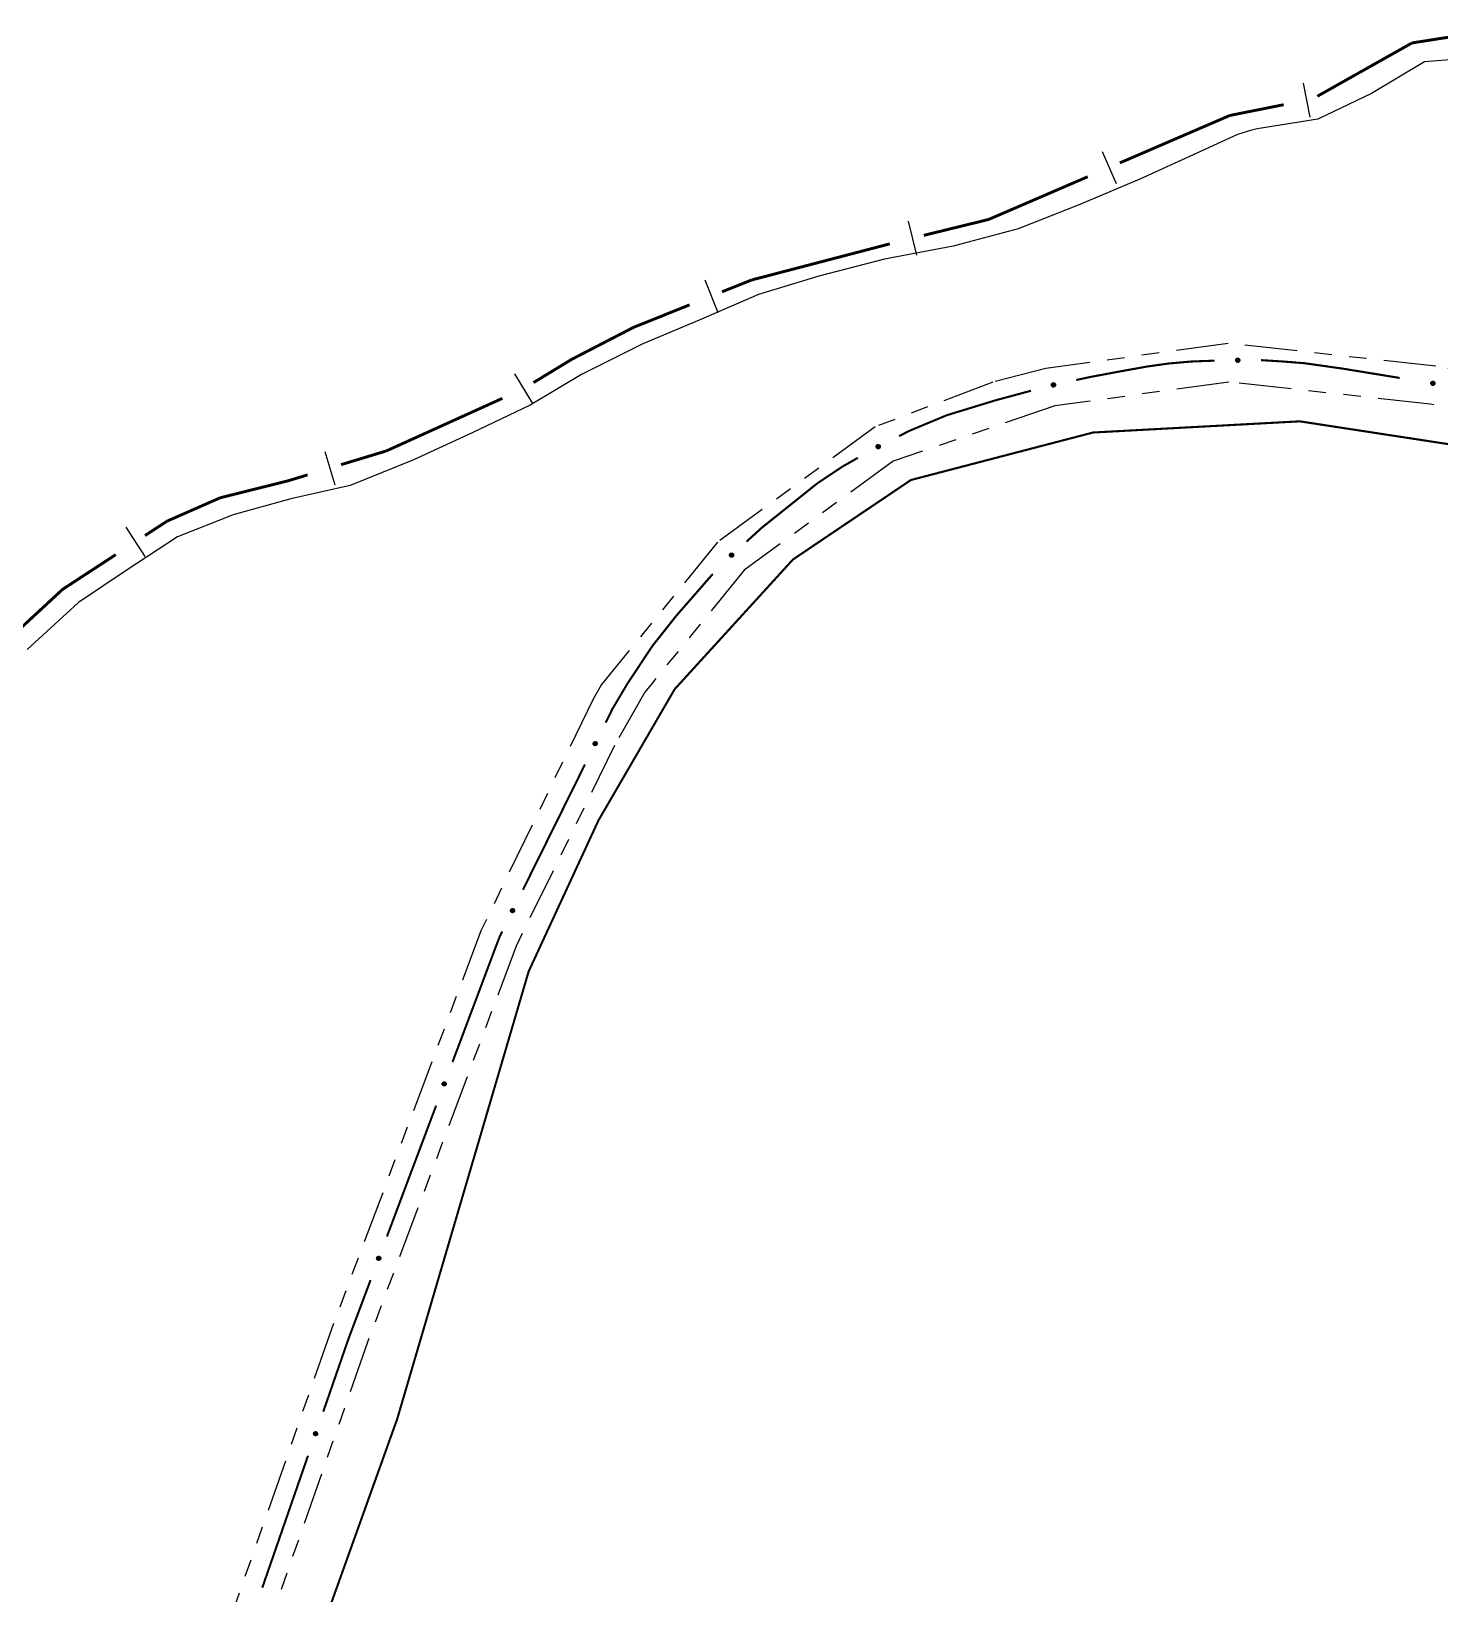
# Model space of a CAD drawing. Extents: x 209066 to 212010, y 4879784 to 4881672.
# Drawn here: x 209835 to 209955.9, y 4881284.8 to 4881419 of the extents above; entities that cross this region are included whole.
import ezdxf

# ---------------------------------------------------------------- set-up
doc = ezdxf.new("R2010")
doc.units = 0
doc.header["$LTSCALE"] = 1.5
doc.header["$MEASUREMENT"] = 0
doc.linetypes.add('TRACO_12', pattern=[2.5, 2, -0.5])
doc.linetypes.add('TRACO_25', pattern=[8, 3, -1, 1, -1, 1, -1])
for name, color, linetype in [('HD-CURSO-PERENE', 170, 'CONTINUOUS'), ('LM-LIM-SETORES-BAIRROS', 250, 'CONTINUOUS'), ('RU-QUADRA', 210, 'CONTINUOUS'), ('SV-EIXO-ROD-ESTR', 7, 'CONTINUOUS'), ('SV-EST-M-N-PAV', 20, 'CONTINUOUS')]:
    doc.layers.add(name, color=color, linetype=linetype)

msp = doc.modelspace()

# ---------------------------------------------------------------- linework, layer by layer
at = {"layer": 'HD-CURSO-PERENE', "linetype": 'Continuous'}
msp.add_polyline3d([(209959.725346, 4881416.779569, 2.388686), (209954.595999, 4881416.35975, 2.388686), (209950.056813, 4881413.660157, 2.388686), (209945.437586, 4881411.450514, 2.388686), (209940.22829, 4881410.610742, 2.388686), (209939.651155, 4881410.470664, 2.388686), (209938.5359, 4881410.1175, 2.388686), (209935.039119, 4881408.531101, 2.388686), (209930.159927, 4881406.281469, 2.388686), (209925.010759, 4881404.121835, 2.388686), (209919.711601, 4881402.032198, 2.388686), (209914.132415, 4881400.542505, 2.388686), (209908.24323, 4881399.412781, 2.388686), (209902.594048, 4881397.963085, 2.388686), (209897.424823, 4881396.383391, 2.388686), (209892.325652, 4881394.193759, 2.388686), (209887.486433, 4881392.164103, 2.388686), (209882.217327, 4881389.534522, 2.388686), (209877.828116, 4881386.904917, 2.388686), (209872.85895, 4881384.505304, 2.388686), (209867.749794, 4881382.175687, 2.388686), (209862.380655, 4881379.986062, 2.388686), (209857.281377, 4881378.846319, 2.388686), (209852.322104, 4881377.486595, 2.388686), (209847.552863, 4881375.596922, 2.388686), (209843.233665, 4881372.757338, 2.388686), (209839.054447, 4881369.947748, 2.388686), (209834.65538, 4881365.918292, 2.388686)], dxfattribs=at)
at = {"layer": 'LM-LIM-SETORES-BAIRROS', "const_width": 0.25}
for points in [[(209953.525651, 4881417.992123), (209945.398676, 4881413.414862)], [(209954.190221, 4881418.096212), (209953.525651, 4881417.992123)], [(209959.129997, 4881418.869912), (209954.190221, 4881418.096212)], [(209942.508073, 4881412.688634), (209938.58575, 4881411.904169)], [(209937.878631, 4881411.762746), (209928.440132, 4881407.692113)], [(209938.58575, 4881411.904169), (209937.878631, 4881411.762746)], [(209925.685405, 4881406.504056), (209917.421225, 4881402.939883)], [(209917.179439, 4881402.835606), (209911.60775, 4881401.469643)], [(209917.421225, 4881402.939883), (209917.179439, 4881402.835606)], [(209908.69747, 4881400.741757), (209897.087962, 4881397.705424)], [(209896.823599, 4881397.636283), (209894.293077, 4881396.620606)], [(209897.087962, 4881397.705424), (209896.823599, 4881397.636283)], [(209891.508965, 4881395.503146), (209886.868777, 4881393.640712)], [(209886.699818, 4881393.572897), (209881.532222, 4881390.900002)], [(209886.868777, 4881393.640712), (209886.699818, 4881393.572897)], [(209881.397076, 4881390.8301), (209878.110251, 4881388.829423)], [(209881.532222, 4881390.900002), (209881.397076, 4881390.8301)], [(209875.438631, 4881387.475907), (209866.330098, 4881383.348604)], [(209865.488853, 4881382.967414), (209861.589048, 4881381.780517)], [(209866.330098, 4881383.348604), (209865.488853, 4881382.967414)], [(209857.077608, 4881380.40747), (209851.951138, 4881379.125852)], [(209857.762353, 4881380.61587), (209857.077608, 4881380.40747)], [(209858.719026, 4881380.907032), (209857.762353, 4881380.61587)], [(209851.226307, 4881378.944645), (209847.333599, 4881377.231853)], [(209851.951138, 4881379.125852), (209851.226307, 4881378.944645)], [(209846.654978, 4881376.93326), (209844.763925, 4881375.698286)], [(209847.333599, 4881377.231853), (209846.654978, 4881376.93326)], [(209842.252113, 4881374.05792), (209838.065761, 4881371.323975)], [(209837.695174, 4881371.08196), (209832.883621, 4881366.626818)], [(209838.065761, 4881371.323975), (209837.695174, 4881371.08196)]]:
    msp.add_lwpolyline(points, dxfattribs=at)
at = {"layer": 'LM-LIM-SETORES-BAIRROS'}
for points in [[(209944.17506, 4881414.551737), (209944.763408, 4881411.609995)], [(209926.927861, 4881408.673457), (209928.115918, 4881405.918731)], [(209910.279347, 4881402.688391), (209910.993677, 4881399.774676)], [(209892.806309, 4881397.640176), (209893.92377, 4881394.856063)], [(209876.476132, 4881389.590774), (209878.035973, 4881387.028179)], [(209860.195632, 4881382.924366), (209861.069117, 4881380.054345)], [(209843.106471, 4881376.407403), (209844.746837, 4881373.895592)]]:
    msp.add_lwpolyline(points, dxfattribs=at)
at = {"layer": 'RU-QUADRA', "linetype": 'TRACO_12', "const_width": 0.18, "flags": 128}
msp.add_lwpolyline([(210034.315046, 4881332.586503), (210033.258405, 4881300.7899), (210030.119994, 4881288.831251), (210011.744404, 4881266.934061), (210002.536081, 4881259.122518), (209987.531307, 4881246.393771), (209977.351458, 4881237.75807), (209943.618688, 4881206.082325), (209915.564663, 4881180.105826), (209891.78971, 4881158.248776), (209864.888443, 4881202.144841), (209885.244269, 4881219.40247), (209910.158575, 4881246.278958), (209902.291266, 4881255.75018), (209882.923225, 4881232.381156), (209858.948246, 4881211.024058), (209843.507552, 4881235.881836), (209846.698234, 4881244.793803), (209861.760344, 4881286.864135), (209866.418322, 4881299.874444), (209877.693078, 4881338.270075), (209879.727231, 4881342.671596), (209883.691045, 4881351.248539), (209890.229123, 4881362.507172), (209890.603707, 4881362.917928), (209900.386784, 4881373.645721), (209910.504888, 4881380.464729), (209926.142615, 4881384.54388), (209943.88041, 4881385.503305), (209973.877313, 4881380.902993), (210015.373599, 4881368.943155), (210025.472611, 4881366.863106), (210037.511184, 4881366.82279), (210036.954704, 4881362.913693), (210034.453732, 4881345.345147)], close=True, dxfattribs=at)
at = {"layer": 'SV-EIXO-ROD-ESTR'}
for points in [[(209938.423338, 4881390.866246), (209938.457419, 4881390.901325), (209938.493883, 4881390.924505), (209938.52986, 4881390.935085), (209938.56409, 4881390.936144), (209938.59923, 4881390.933283), (209938.634023, 4881390.922582), (209938.670009, 4881390.902152), (209938.705438, 4881390.868211), (209938.726728, 4881390.829297), (209938.738987, 4881390.79458), (209938.742147, 4881390.758951), (209938.738796, 4881390.72486), (209938.726486, 4881390.689087), (209938.705425, 4881390.652821), (209938.670434, 4881390.618022), (209938.63453, 4881390.595542), (209938.599463, 4881390.586223), (209938.563624, 4881390.583274), (209938.527783, 4881390.586624), (209938.49369, 4881390.597325), (209938.457214, 4881390.618595), (209938.423325, 4881390.653586), (209938.400496, 4881390.68914), (209938.390686, 4881390.724067), (209938.388577, 4881390.759417), (209938.391017, 4881390.794698), (209938.400318, 4881390.83012), (209938.423338, 4881390.866246)], [(209922.585133, 4881388.710893), (209922.611095, 4881388.752342), (209922.641883, 4881388.782656), (209922.67484, 4881388.800549), (209922.708085, 4881388.808767), (209922.743044, 4881388.813343), (209922.779308, 4881388.810181), (209922.818779, 4881388.797756), (209922.860541, 4881388.772004), (209922.889522, 4881388.738423), (209922.908793, 4881388.707052), (209922.919358, 4881388.672879), (209922.923234, 4881388.638844), (209922.918704, 4881388.601284), (209922.905722, 4881388.561406), (209922.878811, 4881388.52004), (209922.848423, 4881388.490527), (209922.816092, 4881388.474058), (209922.781669, 4881388.463654), (209922.745923, 4881388.45941), (209922.710344, 4881388.462719), (209922.670217, 4881388.475862), (209922.62974, 4881388.502964), (209922.599959, 4881388.532936), (209922.58304, 4881388.565028), (209922.57356, 4881388.599148), (209922.568544, 4881388.634155), (209922.570205, 4881388.670741), (209922.585133, 4881388.710893)], [(209955.192571, 4881388.898225), (209955.232462, 4881388.926523), (209955.272532, 4881388.942687), (209955.309833, 4881388.946549), (209955.343685, 4881388.941367), (209955.37772, 4881388.932165), (209955.409988, 4881388.915317), (209955.441659, 4881388.888685), (209955.470327, 4881388.848869), (209955.484187, 4881388.806732), (209955.48993, 4881388.770365), (209955.486559, 4881388.734755), (209955.477066, 4881388.701842), (209955.458457, 4881388.668903), (209955.431154, 4881388.637071), (209955.39042, 4881388.609213), (209955.351027, 4881388.593636), (209955.31485, 4881388.590847), (209955.279072, 4881388.594463), (209955.244437, 4881388.604274), (209955.212858, 4881388.620995), (209955.180858, 4881388.648542), (209955.153895, 4881388.689111), (209955.13791, 4881388.728223), (209955.134614, 4881388.764352), (209955.138967, 4881388.799496), (209955.147781, 4881388.833745), (209955.163367, 4881388.866886), (209955.192571, 4881388.898225)], [(209907.528643, 4881383.366338), (209907.5432, 4881383.41303), (209907.565259, 4881383.450182), (209907.592576, 4881383.475874), (209907.622635, 4881383.492283), (209907.655277, 4881383.505606), (209907.691151, 4881383.511778), (209907.732485, 4881383.509809), (209907.779426, 4881383.495535), (209907.816, 4881383.470436), (209907.842621, 4881383.445003), (209907.861536, 4881383.414644), (209907.873948, 4881383.382717), (209907.879126, 4881383.345241), (209907.876721, 4881383.303372), (209907.861226, 4881383.256519), (209907.839351, 4881383.220244), (209907.812276, 4881383.196087), (209907.781635, 4881383.177265), (209907.748146, 4881383.164062), (209907.712897, 4881383.158207), (209907.670746, 4881383.160704), (209907.624704, 4881383.17661), (209907.588275, 4881383.198016), (209907.563745, 4881383.224744), (209907.545893, 4881383.255327), (209907.532132, 4881383.287905), (209907.524426, 4881383.323708), (209907.528643, 4881383.366338)], [(209894.937222, 4881373.995393), (209894.938815, 4881374.044276), (209894.95018, 4881374.085962), (209894.969666, 4881374.118002), (209894.994268, 4881374.141825), (209895.022182, 4881374.163363), (209895.055116, 4881374.178868), (209895.095481, 4881374.18798), (209895.144528, 4881374.186726), (209895.186466, 4881374.172277), (209895.2189, 4881374.154853), (209895.245219, 4881374.13063), (209895.265687, 4881374.103162), (209895.280661, 4881374.06842), (209895.289496, 4881374.027424), (209895.287042, 4881373.978136), (209895.275619, 4881373.937344), (209895.255958, 4881373.906848), (209895.231438, 4881373.880544), (209895.202676, 4881373.858897), (209895.17026, 4881373.843864), (209895.128967, 4881373.835043), (209895.080352, 4881373.83811), (209895.039537, 4881373.849038), (209895.008773, 4881373.868266), (209894.98342, 4881373.892989), (209894.961477, 4881373.920724), (209894.944513, 4881373.953181), (209894.937222, 4881373.995393)], [(209883.251624, 4881357.755351), (209883.23531, 4881357.801458), (209883.230716, 4881357.844421), (209883.237199, 4881357.881357), (209883.251438, 4881357.912502), (209883.269594, 4881357.942725), (209883.294622, 4881357.969157), (209883.328898, 4881357.992341), (209883.375035, 4881358.009031), (209883.419356, 4881358.010844), (209883.455907, 4881358.006426), (209883.489239, 4881357.993449), (209883.518303, 4881357.975319), (209883.5449, 4881357.948414), (209883.568055, 4881357.913448), (209883.583715, 4881357.86665), (209883.587929, 4881357.824499), (209883.580721, 4881357.788938), (209883.567462, 4881357.755511), (209883.548556, 4881357.724878), (209883.523839, 4881357.699074), (209883.488593, 4881357.675823), (209883.442198, 4881357.660979), (209883.400205, 4881357.656295), (209883.364552, 4881357.663002), (209883.331937, 4881357.676797), (209883.301403, 4881357.694639), (209883.273785, 4881357.718691), (209883.251624, 4881357.755351)], [(209876.156011, 4881343.41477), (209876.139696, 4881343.460877), (209876.135103, 4881343.50384), (209876.141585, 4881343.540776), (209876.155824, 4881343.571921), (209876.17398, 4881343.602144), (209876.199008, 4881343.628576), (209876.233284, 4881343.65176), (209876.279421, 4881343.66845), (209876.323742, 4881343.670263), (209876.360293, 4881343.665845), (209876.393625, 4881343.652868), (209876.422689, 4881343.634738), (209876.449286, 4881343.607833), (209876.472441, 4881343.572867), (209876.488101, 4881343.526069), (209876.492316, 4881343.483918), (209876.485107, 4881343.448357), (209876.471848, 4881343.41493), (209876.452943, 4881343.384297), (209876.428225, 4881343.358492), (209876.392979, 4881343.335242), (209876.346584, 4881343.320398), (209876.304592, 4881343.315714), (209876.268938, 4881343.322421), (209876.236323, 4881343.336216), (209876.205789, 4881343.354058), (209876.178171, 4881343.37811), (209876.156011, 4881343.41477)], [(209870.299782, 4881328.524348), (209870.278942, 4881328.568594), (209870.270079, 4881328.610883), (209870.272838, 4881328.648282), (209870.283894, 4881328.680694), (209870.298939, 4881328.71258), (209870.321201, 4881328.741381), (209870.352989, 4881328.767873), (209870.397227, 4881328.78909), (209870.441145, 4881328.795322), (209870.477955, 4881328.794579), (209870.512417, 4881328.784996), (209870.543147, 4881328.769861), (209870.572299, 4881328.745748), (209870.598832, 4881328.713272), (209870.61909, 4881328.668272), (209870.627495, 4881328.626754), (209870.623876, 4881328.59065), (209870.614023, 4881328.556066), (209870.598273, 4881328.523697), (209870.576257, 4881328.495552), (209870.543511, 4881328.468896), (209870.498831, 4881328.44949), (209870.457517, 4881328.440634), (209870.421372, 4881328.443745), (209870.387542, 4881328.454212), (209870.355377, 4881328.468913), (209870.325495, 4881328.490086), (209870.299782, 4881328.524348)], [(209864.672576, 4881313.546546), (209864.651736, 4881313.590792), (209864.642873, 4881313.633081), (209864.645632, 4881313.67048), (209864.656688, 4881313.702892), (209864.671734, 4881313.734778), (209864.693995, 4881313.763578), (209864.725783, 4881313.790071), (209864.770022, 4881313.811288), (209864.813939, 4881313.81752), (209864.850749, 4881313.816777), (209864.885211, 4881313.807194), (209864.915941, 4881313.792059), (209864.945093, 4881313.767946), (209864.971626, 4881313.73547), (209864.991884, 4881313.69047), (209865.000289, 4881313.648952), (209864.99667, 4881313.612848), (209864.986817, 4881313.578263), (209864.971067, 4881313.545895), (209864.949052, 4881313.51775), (209864.916305, 4881313.491094), (209864.871625, 4881313.471688), (209864.830311, 4881313.462832), (209864.794166, 4881313.465943), (209864.760336, 4881313.47641), (209864.728172, 4881313.491111), (209864.698289, 4881313.512284), (209864.672576, 4881313.546546)], [(209859.258289, 4881298.488851), (209859.236304, 4881298.532539), (209859.226342, 4881298.574583), (209859.228127, 4881298.612041), (209859.238335, 4881298.64473), (209859.252545, 4881298.676997), (209859.274049, 4881298.706367), (209859.305137, 4881298.733679), (209859.348807, 4881298.75604), (209859.392548, 4881298.763414), (209859.429365, 4881298.763629), (209859.464064, 4881298.754947), (209859.495178, 4881298.740618), (209859.524948, 4881298.717272), (209859.552318, 4881298.685497), (209859.573741, 4881298.64104), (209859.583224, 4881298.599755), (209859.580546, 4881298.563569), (209859.571597, 4881298.52874), (209859.556695, 4881298.495972), (209859.53542, 4881298.467263), (209859.503379, 4881298.439764), (209859.459219, 4881298.419201), (209859.41815, 4881298.409272), (209859.381936, 4881298.411441), (209859.347845, 4881298.421024), (209859.315309, 4881298.434882), (209859.284885, 4881298.45527), (209859.258289, 4881298.488851)]]:
    msp.add_lwpolyline(points, close=True, dxfattribs=at)
for points in [[(209938.412669, 4881390.846385), (209938.684199, 4881390.883299)], [(209938.423338, 4881390.866246), (209938.670009, 4881390.902152)], [(209938.442679, 4881390.8846), (209938.644621, 4881390.911944)], [(209938.457419, 4881390.901325), (209938.634023, 4881390.922582)], [(209938.478148, 4881390.914629), (209938.607775, 4881390.926944)], [(209938.493883, 4881390.924505), (209938.59923, 4881390.933283)], [(209938.388577, 4881390.759417), (209938.738987, 4881390.79458)], [(209938.390686, 4881390.724067), (209938.742147, 4881390.758951)], [(209938.391017, 4881390.794698), (209938.726728, 4881390.829297)], [(209938.39223, 4881390.741311), (209938.738809, 4881390.774152)], [(209938.393584, 4881390.778154), (209938.727883, 4881390.81372)], [(209938.399062, 4881390.705836), (209938.737454, 4881390.741403)], [(209938.400318, 4881390.83012), (209938.705438, 4881390.868211)], [(209938.400398, 4881390.812269), (209938.711499, 4881390.849194)], [(209938.400496, 4881390.68914), (209938.738796, 4881390.72486)], [(209938.414081, 4881390.670362), (209938.727911, 4881390.705923)], [(209938.423325, 4881390.653586), (209938.726486, 4881390.689087)], [(209938.444109, 4881390.637621), (209938.712911, 4881390.670442)], [(209938.457214, 4881390.618595), (209938.705425, 4881390.652821)], [(209938.480958, 4881390.610341), (209938.680172, 4881390.634955)], [(209938.49369, 4881390.597325), (209938.670434, 4881390.618022)], [(209938.515076, 4881390.592611), (209938.646067, 4881390.606291)], [(209938.527783, 4881390.586624), (209938.63453, 4881390.595542)], [(209922.568544, 4881388.634155), (209922.889522, 4881388.738423)], [(209922.570205, 4881388.670741), (209922.860541, 4881388.772004)], [(209922.57356, 4881388.599148), (209922.908793, 4881388.707052)], [(209922.574029, 4881388.653303), (209922.870457, 4881388.754682)], [(209922.574525, 4881388.618518), (209922.893919, 4881388.723436)], [(209922.578869, 4881388.689235), (209922.836609, 4881388.7823)], [(209922.580931, 4881388.582212), (209922.912905, 4881388.687041)], [(209922.58304, 4881388.565028), (209922.919358, 4881388.672879)], [(209922.585133, 4881388.710893), (209922.818779, 4881388.797756)], [(209922.595054, 4881388.548959), (209922.918451, 4881388.654737)], [(209922.599959, 4881388.532936), (209922.923234, 4881388.638844)], [(209922.600192, 4881388.732896), (209922.791901, 4881388.802003)], [(209922.611095, 4881388.752342), (209922.779308, 4881388.810181)], [(209922.617182, 4881388.517427), (209922.916565, 4881388.618044)], [(209922.628571, 4881388.769698), (209922.752728, 4881388.808938)], [(209922.62974, 4881388.502964), (209922.918704, 4881388.601284)], [(209922.641883, 4881388.782656), (209922.743044, 4881388.813343)], [(209922.653411, 4881388.491715), (209922.909344, 4881388.580205)], [(209922.670217, 4881388.475862), (209922.905722, 4881388.561406)], [(209922.695165, 4881388.472774), (209922.884779, 4881388.538639)], [(209922.710344, 4881388.462719), (209922.878811, 4881388.52004)], [(209922.732243, 4881388.462597), (209922.857447, 4881388.503457)], [(209922.745923, 4881388.45941), (209922.848423, 4881388.490527)], [(209955.134614, 4881388.764352), (209955.486559, 4881388.734755)], [(209955.13791, 4881388.728223), (209955.477066, 4881388.701842)], [(209955.138967, 4881388.799496), (209955.48993, 4881388.770365)], [(209955.139267, 4881388.781028), (209955.486041, 4881388.75031)], [(209955.139535, 4881388.744901), (209955.478754, 4881388.718353)], [(209955.147297, 4881388.81701), (209955.482491, 4881388.791205)], [(209955.147781, 4881388.833745), (209955.484187, 4881388.806732)], [(209955.147855, 4881388.707288), (209955.46292, 4881388.685199)], [(209955.153895, 4881388.689111), (209955.458457, 4881388.668903)], [(209955.1602, 4881388.849318), (209955.472829, 4881388.829066)], [(209955.163367, 4881388.866886), (209955.470327, 4881388.848869)], [(209955.17143, 4881388.669634), (209955.441719, 4881388.653036)], [(209955.178469, 4881388.880634), (209955.452185, 4881388.867567)], [(209955.180858, 4881388.648542), (209955.431154, 4881388.637071)], [(209955.192571, 4881388.898225), (209955.441659, 4881388.888685)], [(209955.202705, 4881388.636108), (209955.403074, 4881388.624094)], [(209955.212858, 4881388.620995), (209955.39042, 4881388.609213)], [(209955.214926, 4881388.912756), (209955.418474, 4881388.902929)], [(209955.232462, 4881388.926523), (209955.409988, 4881388.915317)], [(209955.233031, 4881388.612471), (209955.364325, 4881388.602108)], [(209955.244437, 4881388.604274), (209955.351027, 4881388.593636)], [(209955.255264, 4881388.935836), (209955.384969, 4881388.924378)], [(209955.272532, 4881388.942687), (209955.37772, 4881388.932165)], [(209907.524426, 4881383.323708), (209907.779426, 4881383.495535)], [(209907.528098, 4881383.343799), (209907.753662, 4881383.499401)], [(209907.528643, 4881383.366338), (209907.732485, 4881383.509809)], [(209907.532132, 4881383.287905), (209907.816, 4881383.470436)], [(209907.532562, 4881383.307819), (209907.793425, 4881383.481307)], [(209907.537606, 4881383.391449), (209907.705412, 4881383.507075)], [(209907.541896, 4881383.274306), (209907.824067, 4881383.457062)], [(209907.5432, 4881383.41303), (209907.691151, 4881383.511778)], [(209907.545893, 4881383.255327), (209907.842621, 4881383.445003)], [(209907.555683, 4881383.434263), (209907.665764, 4881383.503811)], [(209907.557332, 4881383.240825), (209907.851691, 4881383.426698)], [(209907.563745, 4881383.224744), (209907.861536, 4881383.414644)], [(209907.565259, 4881383.450182), (209907.655277, 4881383.505606)], [(209907.579454, 4881383.212262), (209907.865276, 4881383.396869)], [(209907.588275, 4881383.198016), (209907.873948, 4881383.382717)], [(209907.608879, 4881383.1874), (209907.872792, 4881383.360905)], [(209907.624704, 4881383.17661), (209907.879126, 4881383.345241)], [(209907.650459, 4881383.171757), (209907.87544, 4881383.322474)], [(209907.670746, 4881383.160704), (209907.876721, 4881383.303372)], [(209907.695658, 4881383.164067), (209907.862264, 4881383.276025)], [(209907.712897, 4881383.158207), (209907.861226, 4881383.256519)], [(209907.734106, 4881383.163663), (209907.844786, 4881383.235045)], [(209907.748146, 4881383.164062), (209907.839351, 4881383.220244)], [(209894.937222, 4881373.995393), (209895.095481, 4881374.18798)], [(209894.938815, 4881374.044276), (209895.055116, 4881374.178868)], [(209894.939171, 4881374.021985), (209895.070114, 4881374.178133)], [(209894.9427, 4881373.973524), (209895.118665, 4881374.183589)], [(209894.944513, 4881373.953181), (209895.144528, 4881374.186726)], [(209894.945191, 4881374.068067), (209895.032768, 4881374.164426)], [(209894.95018, 4881374.085962), (209895.022182, 4881374.163363)], [(209894.956588, 4881373.940033), (209895.161811, 4881374.176741)], [(209894.961477, 4881373.920724), (209895.186466, 4881374.172277)], [(209894.974511, 4881373.910217), (209895.197805, 4881374.161534)], [(209894.98342, 4881373.892989), (209895.2189, 4881374.154853)], [(209894.998308, 4881373.882058), (209895.232519, 4881374.139626)], [(209895.008773, 4881373.868266), (209895.245219, 4881374.13063)], [(209895.027239, 4881373.86042), (209895.253559, 4881374.114494)], [(209895.039537, 4881373.849038), (209895.265687, 4881374.103162)], [(209895.062223, 4881373.844295), (209895.270384, 4881374.081831)], [(209895.080352, 4881373.83811), (209895.280661, 4881374.06842)], [(209895.106468, 4881373.840293), (209895.283172, 4881374.045494)], [(209895.128967, 4881373.835043), (209895.289496, 4881374.027424)], [(209895.152083, 4881373.84492), (209895.282845, 4881373.997213)], [(209895.17026, 4881373.843864), (209895.287042, 4881373.978136)], [(209895.189249, 4881373.854772), (209895.276916, 4881373.953058)], [(209895.202676, 4881373.858897), (209895.275619, 4881373.937344)], [(209883.230716, 4881357.844421), (209883.269594, 4881357.942725)], [(209883.232586, 4881357.825938), (209883.279066, 4881357.947569)], [(209883.23531, 4881357.801458), (209883.294622, 4881357.969157)], [(209883.243758, 4881357.780827), (209883.308858, 4881357.973934)], [(209883.251624, 4881357.755351), (209883.328898, 4881357.992341)], [(209883.264689, 4881357.736977), (209883.35209, 4881357.996693)], [(209883.273785, 4881357.718691), (209883.375035, 4881358.009031)], [(209883.289818, 4881357.710842), (209883.394767, 4881358.006025)], [(209883.301403, 4881357.694639), (209883.419356, 4881358.010844)], [(209883.317368, 4881357.689598), (209883.433827, 4881358.004967)], [(209883.331937, 4881357.676797), (209883.455907, 4881358.006426)], [(209883.349784, 4881357.672037), (209883.474135, 4881357.997203)], [(209883.364552, 4881357.663002), (209883.489239, 4881357.993449)], [(209883.384607, 4881357.662418), (209883.502882, 4881357.981456)], [(209883.400205, 4881357.656295), (209883.518303, 4881357.975319)], [(209883.423062, 4881357.660138), (209883.530444, 4881357.957162)], [(209883.442198, 4881357.660979), (209883.5449, 4881357.948414)], [(209883.465727, 4881357.672521), (209883.555586, 4881357.927976)], [(209883.488593, 4881357.675823), (209883.568055, 4881357.913448)], [(209883.506525, 4881357.693439), (209883.572861, 4881357.88289)], [(209883.523839, 4881357.699074), (209883.583715, 4881357.86665)], [(209883.537553, 4881357.716148), (209883.583415, 4881357.839607)], [(209883.548556, 4881357.724878), (209883.587929, 4881357.824499)], [(209876.135103, 4881343.50384), (209876.17398, 4881343.602144)], [(209876.136972, 4881343.485357), (209876.183452, 4881343.606988)], [(209876.139696, 4881343.460877), (209876.199008, 4881343.628576)], [(209876.148144, 4881343.440246), (209876.213244, 4881343.633353)], [(209876.156011, 4881343.41477), (209876.233284, 4881343.65176)], [(209876.169076, 4881343.396396), (209876.256476, 4881343.656112)], [(209876.178171, 4881343.37811), (209876.279421, 4881343.66845)], [(209876.194204, 4881343.370261), (209876.299154, 4881343.665444)], [(209876.205789, 4881343.354058), (209876.323742, 4881343.670263)], [(209876.221754, 4881343.349017), (209876.338213, 4881343.664386)], [(209876.236323, 4881343.336216), (209876.360293, 4881343.665845)], [(209876.25417, 4881343.331456), (209876.378521, 4881343.656622)], [(209876.268938, 4881343.322421), (209876.393625, 4881343.652868)], [(209876.288994, 4881343.321837), (209876.407268, 4881343.640875)], [(209876.304592, 4881343.315714), (209876.422689, 4881343.634738)], [(209876.327448, 4881343.319557), (209876.434831, 4881343.616581)], [(209876.346584, 4881343.320398), (209876.449286, 4881343.607833)], [(209876.370113, 4881343.33194), (209876.459972, 4881343.587394)], [(209876.392979, 4881343.335242), (209876.472441, 4881343.572867)], [(209876.410912, 4881343.352858), (209876.477247, 4881343.542309)], [(209876.428225, 4881343.358492), (209876.488101, 4881343.526069)], [(209876.441939, 4881343.375566), (209876.487802, 4881343.499026)], [(209876.452943, 4881343.384297), (209876.492316, 4881343.483918)], [(209870.270079, 4881328.610883), (209870.298939, 4881328.71258)], [(209870.273785, 4881328.592679), (209870.30788, 4881328.718346)], [(209870.278942, 4881328.568594), (209870.321201, 4881328.741381)], [(209870.289409, 4881328.54891), (209870.334888, 4881328.747556)], [(209870.299782, 4881328.524348), (209870.352989, 4881328.767873)], [(209870.314617, 4881328.507371), (209870.37563, 4881328.774521)], [(209870.325495, 4881328.490086), (209870.397227, 4881328.78909)], [(209870.342232, 4881328.483878), (209870.417161, 4881328.78807)], [(209870.355377, 4881328.468913), (209870.441145, 4881328.795322)], [(209870.371766, 4881328.465493), (209870.456131, 4881328.790921)], [(209870.387542, 4881328.454212), (209870.477955, 4881328.794579)], [(209870.405774, 4881328.451259), (209870.497014, 4881328.787222)], [(209870.421372, 4881328.443745), (209870.512417, 4881328.784996)], [(209870.441385, 4881328.445168), (209870.52719, 4881328.774427)], [(209870.457517, 4881328.440634), (209870.543147, 4881328.769861)], [(209870.479875, 4881328.446741), (209870.557042, 4881328.753009)], [(209870.498831, 4881328.44949), (209870.572299, 4881328.745748)], [(209870.521089, 4881328.463325), (209870.584974, 4881328.72648)], [(209870.543511, 4881328.468896), (209870.598832, 4881328.713272)], [(209870.559593, 4881328.488216), (209870.606667, 4881328.683346)], [(209870.576257, 4881328.495552), (209870.61909, 4881328.668272)], [(209870.588197, 4881328.51391), (209870.621494, 4881328.641335)], [(209870.598273, 4881328.523697), (209870.627495, 4881328.626754)], [(209864.642873, 4881313.633081), (209864.671734, 4881313.734778)], [(209864.64658, 4881313.614877), (209864.680674, 4881313.740544)], [(209864.651736, 4881313.590792), (209864.693995, 4881313.763578)], [(209864.662204, 4881313.571108), (209864.707682, 4881313.769754)], [(209864.672576, 4881313.546546), (209864.725783, 4881313.790071)], [(209864.687412, 4881313.529569), (209864.748424, 4881313.796719)], [(209864.698289, 4881313.512284), (209864.770022, 4881313.811288)], [(209864.715026, 4881313.506076), (209864.789956, 4881313.810268)], [(209864.728172, 4881313.491111), (209864.813939, 4881313.81752)], [(209864.74456, 4881313.487691), (209864.828926, 4881313.813119)], [(209864.760336, 4881313.47641), (209864.850749, 4881313.816777)], [(209864.778569, 4881313.473457), (209864.869808, 4881313.80942)], [(209864.794166, 4881313.465943), (209864.885211, 4881313.807194)], [(209864.814179, 4881313.467366), (209864.899984, 4881313.796625)], [(209864.830311, 4881313.462832), (209864.915941, 4881313.792059)], [(209864.852669, 4881313.468939), (209864.929836, 4881313.775206)], [(209864.871625, 4881313.471688), (209864.945093, 4881313.767946)], [(209864.893883, 4881313.485523), (209864.957768, 4881313.748678)], [(209864.916305, 4881313.491094), (209864.971626, 4881313.73547)], [(209864.932388, 4881313.510413), (209864.979461, 4881313.705544)], [(209864.949052, 4881313.51775), (209864.991884, 4881313.69047)], [(209864.960991, 4881313.536108), (209864.994288, 4881313.663533)], [(209864.971067, 4881313.545895), (209865.000289, 4881313.648952)], [(209859.226342, 4881298.574583), (209859.252545, 4881298.676997)], [(209859.230522, 4881298.556482), (209859.261333, 4881298.682994)], [(209859.236304, 4881298.532539), (209859.274049, 4881298.706367)], [(209859.24728, 4881298.513135), (209859.287571, 4881298.712897)], [(209859.258289, 4881298.488851), (209859.305137, 4881298.733679)], [(209859.273561, 4881298.472266), (209859.327597, 4881298.740914)], [(209859.284885, 4881298.45527), (209859.348807, 4881298.75604)], [(209859.301778, 4881298.449499), (209859.368761, 4881298.75554)], [(209859.315309, 4881298.434882), (209859.392548, 4881298.763414)], [(209859.331781, 4881298.43189), (209859.407644, 4881298.759404)], [(209859.347845, 4881298.421024), (209859.429365, 4881298.763629)], [(209859.366148, 4881298.418546), (209859.448608, 4881298.756772)], [(209859.381936, 4881298.411441), (209859.464064, 4881298.754947)], [(209859.401906, 4881298.413385), (209859.479108, 4881298.744767)], [(209859.41815, 4881298.409272), (209859.495178, 4881298.740618)], [(209859.440341, 4881298.41596), (209859.509507, 4881298.724132)], [(209859.459219, 4881298.419201), (209859.524948, 4881298.717272)], [(209859.48111, 4881298.433611), (209859.53812, 4881298.69834)], [(209859.503379, 4881298.439764), (209859.552318, 4881298.685497)], [(209859.518953, 4881298.459496), (209859.56093, 4881298.655786)], [(209859.53542, 4881298.467263), (209859.573741, 4881298.64104)], [(209859.546877, 4881298.485927), (209859.576845, 4881298.614175)], [(209859.556695, 4881298.495972), (209859.583224, 4881298.599755)]]:
    msp.add_lwpolyline(points, dxfattribs=at)
at = {"layer": 'SV-EIXO-ROD-ESTR', "const_width": 0.18}
for points in [[(209925.908633, 4881389.31244), (209927.646326, 4881389.638258)], [(209927.646326, 4881389.638258), (209928.218323, 4881389.745507)], [(209928.218323, 4881389.745507), (209930.597784, 4881390.175692)], [(209930.597784, 4881390.175692), (209930.773418, 4881390.207445)], [(209930.773418, 4881390.207445), (209932.577189, 4881390.461101)], [(209932.577189, 4881390.461101), (209932.621171, 4881390.467285)], [(209932.621171, 4881390.467285), (209934.569187, 4881390.63917)], [(209934.569187, 4881390.63917), (209934.584408, 4881390.640512)], [(209934.584408, 4881390.640512), (209936.567841, 4881390.711989)], [(209940.567048, 4881390.756737), (209940.604038, 4881390.755997)], [(209940.604038, 4881390.755997), (209941.565105, 4881390.694976)], [(209941.565105, 4881390.694976), (209942.42292, 4881390.640512)], [(209942.42292, 4881390.640512), (209943.559914, 4881390.551684)], [(209943.559914, 4881390.551684), (209944.270672, 4881390.496156)], [(209944.270672, 4881390.496156), (209947.525285, 4881390.035326)], [(209947.525285, 4881390.035326), (209947.53311, 4881390.034218)], [(209947.53311, 4881390.034218), (209952.459974, 4881389.229832)], [(209917.810281, 4881387.320332), (209920.81353, 4881388.129986)], [(209924.704101, 4881389.053615), (209925.681785, 4881389.263696)], [(209925.681785, 4881389.263696), (209925.908633, 4881389.31244)], [(209913.566225, 4881386.021131), (209916.959716, 4881387.059955)], [(209916.959716, 4881387.059955), (209917.810281, 4881387.320332)], [(209910.3904, 4881384.693059), (209913.150081, 4881385.847108)], [(209913.150081, 4881385.847108), (209913.566225, 4881386.021131)], [(209909.490594, 4881384.237104), (209910.382608, 4881384.689111)], [(209910.382608, 4881384.689111), (209910.3904, 4881384.693059)], [(209904.233074, 4881381.35326), (209904.63061, 4881381.618284)], [(209904.63061, 4881381.618284), (209905.954115, 4881382.370276)], [(209901.781726, 4881379.627888), (209902.465275, 4881380.174727)], [(209902.465275, 4881380.174727), (209904.233074, 4881381.35326)], [(209900.29994, 4881378.442459), (209901.781726, 4881379.627888)], [(209897.701538, 4881376.363738), (209900.219988, 4881378.378498)], [(209900.219988, 4881378.378498), (209900.29994, 4881378.442459)], [(209897.12866, 4881375.842066), (209897.701538, 4881376.363738)], [(209896.389281, 4881375.168777), (209897.12866, 4881375.842066)], [(209892.845166, 4881371.647544), (209893.471918, 4881372.365086)], [(209893.471918, 4881372.365086), (209893.505346, 4881372.398515)], [(209890.382707, 4881368.828373), (209892.845166, 4881371.647544)], [(209888.303985, 4881366.2011), (209890.223357, 4881368.626973)], [(209890.223357, 4881368.626973), (209890.382707, 4881368.828373)], [(209886.149477, 4881362.942271), (209887.803972, 4881365.444799)], [(209887.803972, 4881365.444799), (209888.303985, 4881366.2011)], [(209885.742847, 4881362.256247), (209886.149477, 4881362.942271)], [(209884.887151, 4881360.812607), (209885.742847, 4881362.256247)], [(209884.300959, 4881359.627884), (209884.744434, 4881360.524171)], [(209884.744434, 4881360.524171), (209884.887151, 4881360.812607)], [(209877.205345, 4881345.287303), (209882.527055, 4881356.042739)], [(209875.025467, 4881340.789598), (209875.169178, 4881341.172112)], [(209875.169178, 4881341.172112), (209875.431441, 4881341.702158)], [(209871.156763, 4881330.492359), (209875.025467, 4881340.789598)], [(209865.529557, 4881315.514557), (209869.749961, 4881326.747908)], [(209862.219534, 4881306.704347), (209864.122756, 4881311.770106)], [(209862.026969, 4881306.148228), (209862.219534, 4881306.704347)], [(209860.063734, 4881300.478509), (209862.026969, 4881306.148228)], [(209854.828442, 4881285.359259), (209858.754911, 4881296.698697)]]:
    msp.add_lwpolyline(points, dxfattribs=at)
at = {"layer": 'SV-EST-M-N-PAV', "linetype": 'TRACO_25'}
for points in [[(210108.151426, 4881362.911633, 4.685555), (210093.834467, 4881367.071262, 4.685555), (210073.646286, 4881372.771196, 4.976425), (210056.667908, 4881376.661236, 5.377625), (210042.299635, 4881376.46164, 5.548135), (210028.261381, 4881375.692096, 6.480925), (210018.212514, 4881376.2923, 6.811915), (210000.684207, 4881380.132361, 7.273294), (209973.75674, 4881386.682384, 7.664464), (209963.968346, 4881388.706727, 7.664464), (209955.578539, 4881390.232492, 7.704585), (209937.750458, 4881392.19276, 8.226145), (209922.102536, 4881390.043405, 8.747705), (209917.552882, 4881388.86997, 8.747705), (209907.434789, 4881385.024327, 8.757734), (209893.917401, 4881375.135736, 8.837975), (209883.953562, 4881362.91812, 8.978395)], [(210042.412678, 4881373.169789, 5.548135), (210041.376341, 4881373.137618, 5.548135), (210039.484176, 4881373.002463, 5.548135), (210034.708714, 4881372.687102, 5.548135), (210028.253309, 4881372.393605, 6.480925), (210017.759225, 4881373.020402, 6.811915), (209999.942572, 4881376.923632, 7.273294), (209973.0516, 4881383.464778, 7.664464), (209955.082116, 4881386.974125, 7.704585), (209937.795234, 4881388.874886, 8.226145), (209922.866786, 4881386.824355, 8.747705), (209908.974858, 4881382.070751, 8.757734), (209896.202552, 4881372.727221, 8.837975), (209888.20283, 4881362.917997, 8.978395)], [(209883.953562, 4881362.91812, 8.978395), (209883.218546, 4881361.639394, 8.978395), (209873.593211, 4881341.749815, 9.189024), (209860.768212, 4881307.56378, 9.810884), (209846.304139, 4881266.178551, 9.941274), (209843.720127, 4881258.518874, 9.941274), (209835.958455, 4881235.822043, 9.971364), (209831.2609, 4881217.274134, 9.941274), (209824.973313, 4881200.896037, 9.660434), (209816.175341, 4881191.227296, 9.690524), (209808.556779, 4881185.988054, 9.680494), (209800.768633, 4881176.859229, 9.630344), (209778.893745, 4881152.15243, 9.499954), (209762.757453, 4881134.544726, 9.489924)], [(209888.20283, 4881362.917997, 8.978395), (209887.653127, 4881362.255725, 8.978395), (209885.067541, 4881357.685852, 8.978395), (209876.625094, 4881340.456126, 9.189024), (209863.864602, 4881306.442041, 9.810884), (209849.417068, 4881265.104134, 9.941274), (209839.118244, 4881234.885122, 9.279294), (209838.282046, 4881230.770971, 9.279294)]]:
    msp.add_polyline3d(points, dxfattribs=at)

doc.saveas('drawing.dxf')
